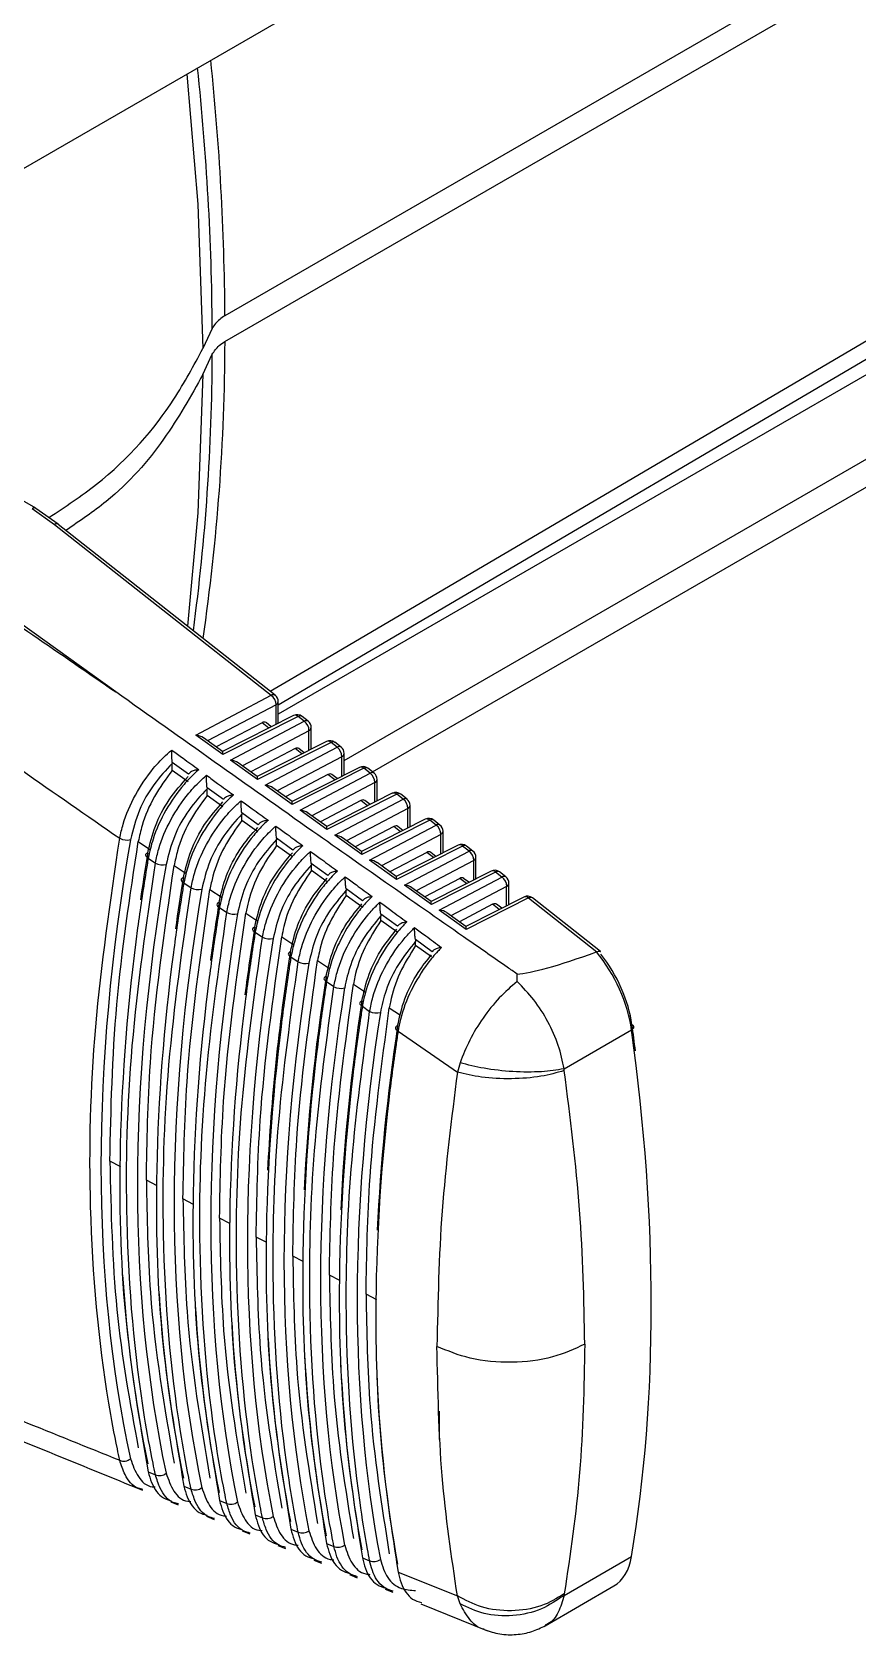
# Model space of a CAD drawing. Extents: x 8 to 113, y 1 to 87.
# Drawn here: x 22.541 to 23.582, y 6.425 to 8.447 of the extents above; entities that cross this region are included whole.
import ezdxf

# ---------------------------------------------------------------- set-up
doc = ezdxf.new("R2010")
doc.units = 0
doc.header["$MEASUREMENT"] = 0
doc.layers.add('OBJECT', color=7, linetype='CONTINUOUS')

msp = doc.modelspace()

# ---------------------------------------------------------------- linework, layer by layer
at = {"layer": 'OBJECT'}
for p, q in [((26.0962, 10.001), (22.7841, 8.089)), ((22.7841, 8.0564), (26.0962, 9.9684)), ((25.5515, 9.1451), (22.8514, 7.5863)), ((22.9345, 7.528), (25.5444, 9.0347)), ((22.9703, 7.5134), (25.5203, 8.9855)), ((20.9171, 7.3438), (23.1128, 8.6114)), ((22.7681, 8.073), (22.7563, 8.0477)), ((22.7563, 8.015), (22.7681, 8.0403)), ((22.5455, 7.8461), (22.4959, 7.8748)), ((22.5737, 7.8259), (22.5458, 7.846)), ((22.541, 7.8458), (22.569, 7.8257)), ((22.8476, 7.6101), (22.5738, 7.8258)), ((22.569, 7.8257), (22.8426, 7.6101)), ((22.6465, 7.6144), (22.4425, 7.7611)), ((22.7473, 7.5598), (22.8426, 7.6101)), ((22.8485, 7.5982), (22.7622, 7.5527)), ((22.8706, 7.5846), (22.781, 7.5392)), ((22.8764, 7.5835), (22.7813, 7.5354)), ((22.8485, 7.5734), (22.8485, 7.5982)), ((22.8514, 7.5748), (22.8514, 7.6023)), ((22.8841, 7.5773), (22.8764, 7.5835)), ((22.8891, 7.5774), (22.8813, 7.5835)), ((22.8309, 7.5756), (22.7729, 7.545)), ((22.7912, 7.5283), (22.8841, 7.5773)), ((22.89, 7.5655), (22.8061, 7.5212)), ((22.8395, 7.5688), (22.8309, 7.5756)), ((22.8426, 7.5704), (22.8359, 7.5757)), ((22.89, 7.5407), (22.89, 7.5655)), ((22.8929, 7.5421), (22.8929, 7.5695)), ((22.7813, 7.5354), (22.7473, 7.5598)), ((22.781, 7.5392), (22.7569, 7.5566)), ((22.8725, 7.5429), (22.8168, 7.5135)), ((22.9121, 7.5519), (22.8248, 7.5077)), ((22.9179, 7.5507), (22.8252, 7.5039)), ((22.835, 7.4968), (22.9257, 7.5446)), ((22.881, 7.5361), (22.8725, 7.5429)), ((22.8841, 7.5377), (22.8774, 7.5429)), ((22.9257, 7.5446), (22.9179, 7.5507)), ((22.9306, 7.5446), (22.9228, 7.5508)), ((22.7382, 7.5105), (22.7177, 7.5254)), ((22.7177, 7.5153), (22.7177, 7.5243)), ((22.8252, 7.5039), (22.7912, 7.5283)), ((22.8249, 7.5077), (22.8007, 7.5251)), ((22.9316, 7.5327), (22.8499, 7.4897)), ((22.9316, 7.508), (22.9316, 7.5327)), ((22.9345, 7.5095), (22.9345, 7.5368)), ((22.7377, 7.5009), (22.7177, 7.5153)), ((22.914, 7.5101), (22.8606, 7.482)), ((22.9536, 7.5192), (22.8687, 7.4762)), ((22.9594, 7.518), (22.869, 7.4723)), ((22.8788, 7.4653), (22.9672, 7.5119)), ((22.9225, 7.5034), (22.914, 7.5101)), ((22.9256, 7.505), (22.919, 7.5102)), ((22.9672, 7.5119), (22.9594, 7.518)), ((22.9722, 7.5119), (22.9643, 7.5181)), ((22.976, 7.4768), (22.976, 7.504)), ((22.7821, 7.4786), (22.7615, 7.4936)), ((22.7616, 7.4837), (22.7616, 7.4923)), ((22.7816, 7.4694), (22.7616, 7.4837)), ((22.869, 7.4723), (22.835, 7.4968)), ((22.8687, 7.4762), (22.8446, 7.4935)), ((22.9731, 7.5), (22.8938, 7.4582)), ((22.9951, 7.4865), (22.9125, 7.4447)), ((23.0009, 7.4853), (22.9128, 7.4408)), ((22.9731, 7.4753), (22.9731, 7.5)), ((23.0088, 7.4791), (23.0009, 7.4853)), ((23.0137, 7.4792), (23.0058, 7.4854)), ((22.826, 7.4467), (22.8053, 7.4617)), ((22.9128, 7.4408), (22.8788, 7.4653)), ((22.9125, 7.4446), (22.8884, 7.462)), ((22.9556, 7.4774), (22.9045, 7.4505)), ((22.9227, 7.4337), (23.0088, 7.4791)), ((23.0147, 7.4673), (22.9376, 7.4266)), ((22.964, 7.4707), (22.9556, 7.4774)), ((22.9671, 7.4723), (22.9605, 7.4775)), ((23.0147, 7.4426), (23.0147, 7.4673)), ((23.0175, 7.4441), (23.0175, 7.4713)), ((22.8054, 7.4522), (22.8054, 7.4603)), ((22.8254, 7.4378), (22.8054, 7.4522)), ((22.9971, 7.4447), (22.9483, 7.4189)), ((23.0367, 7.4537), (22.9564, 7.4131)), ((23.0424, 7.4526), (22.9567, 7.4093)), ((22.9665, 7.4022), (23.0503, 7.4464)), ((23.0055, 7.438), (22.9971, 7.4447)), ((23.0086, 7.4396), (23.002, 7.4447)), ((23.0503, 7.4464), (23.0424, 7.4526)), ((23.0553, 7.4464), (23.0474, 7.4527)), ((22.6748, 7.4255), (22.6901, 7.4153)), ((22.8699, 7.4148), (22.8492, 7.4299)), ((22.8493, 7.4207), (22.8493, 7.4283)), ((22.9567, 7.4093), (22.9227, 7.4337)), ((22.9564, 7.4131), (22.9322, 7.4305)), ((23.0562, 7.4345), (22.9814, 7.3951)), ((23.0562, 7.4099), (23.0562, 7.4345)), ((23.0591, 7.4114), (23.0591, 7.4386)), ((22.6873, 7.4048), (22.6964, 7.3985)), ((22.8692, 7.4063), (22.8493, 7.4207)), ((23.0005, 7.3778), (22.9665, 7.4022)), ((23.0386, 7.4119), (22.9921, 7.3874)), ((23.0782, 7.421), (23.0002, 7.3816)), ((23.0839, 7.4199), (23.0005, 7.3778)), ((23.0104, 7.3707), (23.0919, 7.4137)), ((23.0978, 7.4018), (23.0253, 7.3636)), ((23.047, 7.4053), (23.0386, 7.4119)), ((23.0501, 7.4069), (23.0436, 7.412)), ((23.0919, 7.4137), (23.0839, 7.4199)), ((23.0968, 7.4137), (23.0889, 7.42)), ((23.0978, 7.3773), (23.0978, 7.4018)), ((23.1006, 7.3787), (23.1006, 7.4058)), ((22.72, 7.3954), (22.7352, 7.3852)), ((22.9138, 7.3828), (22.893, 7.398)), ((22.8931, 7.3892), (22.8931, 7.3962)), ((22.9131, 7.3748), (22.8931, 7.3892)), ((23.0002, 7.3816), (22.9761, 7.399)), ((23.1197, 7.3883), (23.044, 7.3501)), ((23.1254, 7.3872), (23.0444, 7.3462)), ((23.0542, 7.3392), (23.1334, 7.3809)), ((23.1334, 7.3809), (23.1254, 7.3872)), ((23.1384, 7.381), (23.1304, 7.3873)), ((22.7323, 7.3736), (22.7414, 7.3673)), ((22.7652, 7.3653), (22.7804, 7.3552)), ((22.9577, 7.3508), (22.9368, 7.366)), ((22.9369, 7.3576), (22.9369, 7.3641)), ((23.0444, 7.3462), (23.0104, 7.3707)), ((23.0441, 7.3501), (23.0199, 7.3674)), ((23.0802, 7.3792), (23.036, 7.3559)), ((23.1393, 7.3691), (23.0691, 7.3321)), ((23.0886, 7.3726), (23.0802, 7.3792)), ((23.0916, 7.3742), (23.0851, 7.3792)), ((23.1393, 7.3446), (23.1393, 7.3691)), ((23.1422, 7.346), (23.1422, 7.3731)), ((22.7773, 7.3424), (22.7864, 7.3361)), ((22.9569, 7.3433), (22.9369, 7.3576)), ((23.1217, 7.3465), (23.0798, 7.3244)), ((23.1612, 7.3556), (23.0879, 7.3186)), ((23.1669, 7.3545), (23.0882, 7.3147)), ((23.1301, 7.3399), (23.1217, 7.3465)), ((23.1331, 7.3414), (23.1267, 7.3465)), ((23.1669, 7.3545), (23.2531, 7.2866)), ((23.2577, 7.287), (23.1719, 7.3546)), ((22.8104, 7.3353), (22.8256, 7.3252)), ((23.0016, 7.3187), (22.9806, 7.3341)), ((22.9808, 7.3261), (22.9808, 7.332)), ((23.0008, 7.3117), (22.9808, 7.3261)), ((23.0882, 7.3147), (23.0542, 7.3392)), ((23.0879, 7.3185), (23.0638, 7.3359)), ((22.8223, 7.3112), (22.8314, 7.3049)), ((22.8557, 7.3053), (22.8708, 7.2953)), ((23.0455, 7.2867), (23.0244, 7.3021)), ((22.8673, 7.2801), (22.8764, 7.2737)), ((23.0246, 7.2946), (23.0246, 7.2998)), ((23.0446, 7.2802), (23.0246, 7.2946)), ((23.2531, 7.2866), (23.2528, 7.2865)), ((22.9009, 7.2754), (22.916, 7.2654)), ((22.9123, 7.2489), (22.9215, 7.2426)), ((22.9461, 7.2455), (22.9615, 7.2355)), ((23.1525, 7.2492), (23.1525, 7.2585)), ((22.9574, 7.2178), (22.9666, 7.2114)), ((22.9914, 7.2158), (23.0054, 7.2065)), ((23.0024, 7.1866), (23.0773, 7.1349)), ((23.2117, 7.1388), (23.2969, 7.188)), ((23.0806, 7.1465), (23.0773, 7.1349)), ((23.212, 7.1366), (23.2117, 7.1388)), ((22.6529, 7.0153), (22.6389, 7.0226)), ((22.6987, 6.9915), (22.685, 6.9986)), ((22.7445, 6.9677), (22.7312, 6.9747)), ((22.7903, 6.9439), (22.7773, 6.9507)), ((22.8361, 6.9201), (22.8235, 6.9267)), ((22.8826, 6.8959), (22.8697, 6.9027)), ((22.9291, 6.8718), (22.9158, 6.8787)), ((22.9756, 6.8476), (22.962, 6.8547)), ((23.0548, 6.6714), (23.0548, 6.7072)), ((22.6873, 6.6306), (22.6964, 6.6269)), ((22.7323, 6.6125), (22.7414, 6.6088)), ((22.7158, 6.5928), (22.7253, 6.5889)), ((22.7773, 6.5944), (22.7864, 6.5907)), ((22.7609, 6.5744), (22.7704, 6.5705)), ((22.8223, 6.5763), (22.8314, 6.5726)), ((22.8059, 6.556), (22.8155, 6.5521)), ((22.8673, 6.5582), (22.8764, 6.5545)), ((22.851, 6.5376), (22.8606, 6.5337)), ((22.9123, 6.5401), (22.9215, 6.5364)), ((22.8961, 6.5192), (22.9057, 6.5153)), ((22.9574, 6.522), (22.9666, 6.5184)), ((23.2117, 6.4746), (23.2969, 6.5238)), ((22.9411, 6.5009), (22.9508, 6.4969)), ((23.0024, 6.504), (23.0773, 6.4741)), ((22.9862, 6.4825), (22.9959, 6.4785)), ((23.0806, 6.4641), (23.0773, 6.4741)), ((23.188, 6.4364), (23.2746, 6.4865)), ((23.212, 6.4764), (23.2117, 6.4746)), ((23.0313, 6.4641), (23.1154, 6.4297))]:
    msp.add_line(p, q, dxfattribs=at)
at = {"layer": 'OBJECT', "flags": 128}
for points in [[(22.8412, 7.6152), (22.8988, 7.6491), (23.6077, 8.0661), (26.0945, 9.5293)], [(22.8514, 7.5983), (23.4175, 7.9311), (26.0711, 9.4914)], [(22.7361, 8.3939), (22.7501, 8.2296), (22.7563, 8.0477)], [(22.7563, 8.015), (22.7501, 7.8402), (22.7367, 7.6974)], [(22.6867, 7.4113), (22.6855, 7.4107), (22.6846, 7.41), (22.6841, 7.4092), (22.684, 7.4084), (22.6843, 7.4074), (22.685, 7.4065), (22.686, 7.4056), (22.6873, 7.4048)], [(22.7317, 7.3801), (22.7305, 7.3796), (22.7296, 7.3789), (22.7291, 7.3781), (22.729, 7.3772), (22.7292, 7.3762), (22.7299, 7.3753), (22.7309, 7.3744), (22.7323, 7.3736)], [(22.7767, 7.3489), (22.7755, 7.3484), (22.7746, 7.3477), (22.7741, 7.3469), (22.7739, 7.346), (22.7742, 7.3451), (22.7749, 7.3441), (22.7759, 7.3432), (22.7773, 7.3424)], [(22.8217, 7.3178), (22.8205, 7.3172), (22.8196, 7.3166), (22.819, 7.3157), (22.8189, 7.3148), (22.8192, 7.3139), (22.8199, 7.313), (22.8209, 7.3121), (22.8223, 7.3112)], [(22.8667, 7.2867), (22.8655, 7.2861), (22.8646, 7.2854), (22.8641, 7.2846), (22.8639, 7.2837), (22.8642, 7.2828), (22.8649, 7.2818), (22.8659, 7.2809), (22.8673, 7.2801)], [(22.9117, 7.2556), (22.9105, 7.255), (22.9096, 7.2543), (22.9091, 7.2535), (22.909, 7.2525), (22.9093, 7.2516), (22.9099, 7.2507), (22.911, 7.2497), (22.9123, 7.2489)], [(22.9568, 7.2244), (22.9556, 7.2239), (22.9547, 7.2232), (22.9541, 7.2223), (22.954, 7.2214), (22.9543, 7.2205), (22.955, 7.2195), (22.956, 7.2186), (22.9574, 7.2178)], [(23.0019, 7.1933), (23.0006, 7.1928), (22.9997, 7.192), (22.9992, 7.1912), (22.9991, 7.1903), (22.9994, 7.1893), (23, 7.1884), (23.0011, 7.1875), (23.0024, 7.1866)], [(23.2969, 7.188), (23.2982, 7.1888), (23.2991, 7.1897), (23.2997, 7.1906), (23.2999, 7.1915), (23.2998, 7.1923), (23.2993, 7.1931), (23.2985, 7.1938), (23.2974, 7.1944)]]:
    msp.add_lwpolyline(points, dxfattribs=at)
at = {"layer": 'OBJECT'}
for centre, radius, start, end in [((19.429, 8.0496), 3.3392, 0.4018, 6.0532), ((19.4699, 8.0665), 3.3143, 0.3901, 5.9722), ((20.1347, 8.0633), 2.6495, 351.7223, 359.8511), ((20.0955, 8.0478), 2.6726, 352.338, 359.8391), ((22.8451, 7.6062), 0.00458, 57.7681, 123.2616), ((22.8336, 7.5982), 0.0149, 359.9846, 52.9423), ((22.8414, 7.6023), 0.01, 0, 51.7639), ((22.8465, 7.6027), 0.00492, 294.4, 354.9528), ((22.8751, 7.5756), 0.01, 51.7639, 116.8224), ((22.8726, 7.5796), 0.00536, 45.9547, 112.0925), ((22.8789, 7.5796), 0.00458, 57.7585, 123.2685), ((22.8867, 7.5735), 0.00458, 57.7634, 123.2636), ((22.8752, 7.5655), 0.0149, 359.9852, 52.9408), ((22.8829, 7.5695), 0.01, 0, 51.7639), ((22.888, 7.57), 0.00492, 294.4, 354.9528), ((22.9166, 7.5429), 0.01, 51.7639, 116.8224), ((22.9141, 7.5469), 0.00536, 45.9297, 112.119), ((22.9204, 7.5469), 0.00458, 57.7507, 123.2735), ((22.9282, 7.5408), 0.00458, 57.7615, 123.2627), ((22.9167, 7.5327), 0.0149, 359.9835, 52.9415), ((22.9245, 7.5368), 0.01, 0, 51.7639), ((22.9296, 7.5372), 0.00492, 294.3989, 354.9527), ((22.9582, 7.5102), 0.01, 51.7639, 116.8224), ((22.9557, 7.5142), 0.00536, 45.9355, 112.1132), ((22.9619, 7.5142), 0.00458, 57.7615, 123.2627), ((22.9697, 7.508), 0.00458, 57.7594, 123.2676), ((22.9583, 7.5), 0.0149, 359.9834, 52.9426), ((22.966, 7.504), 0.01, 0, 51.7639), ((22.9711, 7.5045), 0.00492, 294.4, 354.9528), ((22.9997, 7.4775), 0.01, 51.7639, 116.8224), ((22.9972, 7.4815), 0.00536, 45.9472, 112.1), ((23.0034, 7.4815), 0.00458, 57.7486, 123.2784), ((23.0113, 7.4753), 0.00458, 57.7534, 123.2694), ((22.9998, 7.4673), 0.0149, 359.9835, 52.9415), ((23.0075, 7.4713), 0.01, 0, 51.7639), ((23.0126, 7.4717), 0.00492, 294.3997, 354.9519), ((23.0412, 7.4448), 0.01, 51.7639, 116.8224), ((23.0387, 7.4488), 0.00536, 45.9557, 112.093), ((23.0449, 7.4488), 0.00458, 57.7615, 123.2627), ((23.0528, 7.4426), 0.00458, 57.7594, 123.2676), ((23.0414, 7.4345), 0.0149, 359.9843, 52.9417), ((23.0491, 7.4386), 0.01, 0, 51.7639), ((22.6605, 7.447), 0.0195, 242.4832, 283.3558), ((23.0542, 7.439), 0.00492, 294.4, 354.9528), ((23.0827, 7.4121), 0.01, 51.7639, 116.8224), ((23.0802, 7.4161), 0.00536, 45.9274, 112.1213), ((23.0864, 7.4161), 0.00458, 57.7507, 123.2735), ((23.0944, 7.4098), 0.00458, 57.7615, 123.2627), ((23.0829, 7.4018), 0.0149, 359.9828, 52.9432), ((23.0906, 7.4058), 0.01, 0, 51.7639), ((23.0957, 7.4063), 0.00492, 294.3829, 354.9699), ((22.7054, 7.4157), 0.0194, 242.5077, 283.5828), ((23.1242, 7.3794), 0.01, 51.7639, 116.8224), ((23.1217, 7.3834), 0.00536, 45.9355, 112.1132), ((23.1279, 7.3834), 0.00458, 57.7615, 123.2627), ((23.1359, 7.3771), 0.00458, 57.7486, 123.2784), ((23.1245, 7.3691), 0.0149, 359.9835, 52.9415), ((23.1322, 7.3731), 0.01, 0, 51.7639), ((22.7503, 7.3844), 0.0194, 242.5362, 283.8069), ((23.1373, 7.3735), 0.00492, 294.3989, 354.9527), ((23.1657, 7.3467), 0.01, 51.7639, 116.8224), ((23.1632, 7.3505), 0.00551, 46.9755, 111.0717), ((23.1694, 7.3505), 0.00473, 58.9325, 122.0945), ((22.7953, 7.3532), 0.0193, 242.5699, 284.0279), ((22.8402, 7.3219), 0.0192, 242.5961, 284.2537), ((22.8852, 7.2907), 0.0191, 242.624, 284.4818), ((22.9302, 7.2594), 0.019, 242.6541, 284.7043), ((22.9753, 7.2282), 0.0189, 242.686, 284.9271), ((22.6567, 6.6572), 0.0132, 246.6336, 308.8045), ((22.7017, 6.6391), 0.0133, 246.6047, 308.631), ((22.7467, 6.621), 0.0133, 246.5728, 308.4583), ((22.7917, 6.6029), 0.0133, 246.5403, 308.2841), ((22.8367, 6.5848), 0.0133, 246.5054, 308.1141), ((22.8818, 6.5668), 0.0134, 246.4762, 307.9345), ((22.9268, 6.5487), 0.0134, 246.4411, 307.7619), ((22.9719, 6.5307), 0.0134, 246.4086, 307.5848)]:
    msp.add_arc(centre, radius, start, end, dxfattribs=at)
for centre, major_axis, ratio, start_param, end_param in [((22.5402, 7.8376), (0.00543, 0.00841), 0.541118, 6.256151, 7.043177), ((22.5983, 7.8041), (0.0576, -0.0414), 0.099986, 3.091167, 3.117347), ((22.5677, 7.8179), (0.00602, 0.00799), 0.518549, 6.271793, 7.081603), ((21.0594, 10.6463), (13.5348, -9.6488), 0.094709, 4.881554, 4.897066), ((22.8305, 7.5672), (0.00494, 0.00879), 0.568104, 6.194257, 7.004066), ((22.7461, 7.552), (0.0141, -0.001), 0.559485, 0.734923, 1.521949), ((22.8721, 7.5344), (0.00494, 0.00879), 0.568104, 6.194257, 7.004066), ((22.7801, 7.5276), (0.0009, 0.0117), 0.071971, 5.452479, 6.239505), ((22.7899, 7.5205), (0.0141, -0.001), 0.559485, 0.734923, 1.521949), ((22.8239, 7.4961), (0.0009, 0.0117), 0.071971, 5.452479, 6.239505), ((22.9136, 7.5017), (0.00494, 0.00879), 0.568104, 6.194257, 7.004066), ((22.8338, 7.489), (0.0141, -0.001), 0.559485, 0.734923, 1.521949), ((22.8678, 7.4645), (0.0009, 0.0117), 0.071971, 5.452479, 6.239505), ((22.8776, 7.4574), (0.0141, -0.001), 0.559485, 0.734923, 1.521949), ((22.9551, 7.4689), (0.00494, 0.00879), 0.568104, 6.194257, 7.004066), ((22.9116, 7.433), (0.0009, 0.0117), 0.071971, 5.452479, 6.239505), ((22.9967, 7.4362), (0.00494, 0.00879), 0.568104, 6.194257, 7.004066), ((24.2095, 7.9136), (1.1233, 1.9121), 0.582398, 2.143158, 2.577949), ((22.9214, 7.4259), (0.0141, -0.001), 0.559485, 0.734923, 1.521949), ((24.2051, 7.9179), (1.094, 1.9283), 0.572321, 2.13731, 2.167496), ((22.9554, 7.4015), (0.0009, 0.0117), 0.071971, 5.452479, 6.239505), ((22.9653, 7.3944), (0.0141, -0.001), 0.559485, 0.734923, 1.521949), ((23.0382, 7.4035), (0.00494, 0.00879), 0.568104, 6.194257, 7.004066), ((24.2533, 7.8883), (1.1217, 1.9093), 0.582398, 2.146521, 2.574586), ((22.9993, 7.37), (0.0009, 0.0117), 0.071971, 5.452479, 6.239505), ((24.2972, 7.863), (1.12, 1.9065), 0.582398, 2.149892, 2.571215), ((24.2489, 7.8925), (1.0924, 1.9255), 0.572321, 2.140675, 2.173857), ((23.0091, 7.3629), (0.0141, -0.001), 0.559485, 0.734923, 1.521949), ((23.0798, 7.3707), (0.00494, 0.00879), 0.568104, 6.194257, 7.004066), ((24.2928, 7.8672), (1.0908, 1.9226), 0.572321, 2.144048, 2.18183), ((23.0431, 7.3384), (0.0009, 0.0117), 0.071971, 5.452479, 6.239505), ((23.1213, 7.338), (0.00494, 0.00879), 0.568104, 6.194257, 7.004066), ((24.341, 7.8377), (1.1184, 1.9037), 0.582398, 2.153271, 2.567836), ((23.053, 7.3314), (0.0141, -0.001), 0.559485, 0.734923, 1.521949), ((24.3849, 7.8124), (1.1167, 1.9009), 0.582398, 2.156658, 2.564449), ((24.3366, 7.8419), (1.0892, 1.9198), 0.572321, 2.147429, 2.191507), ((23.087, 7.3069), (0.0009, 0.0117), 0.071971, 5.452479, 6.239505), ((24.3804, 7.8166), (1.0876, 1.917), 0.572321, 2.150818, 2.29594), ((24.7473, 8.1039), (1.6104, 0.8416), 0.051024, 3.256373, 3.497487), ((23.2175, 7.2208), (-0.0558, 0.1063), 0.548821, 4.130778, 5.067399), ((23.225, 7.2247), (-0.0508, 0.0976), 0.546171, 4.132561, 5.054095), ((24.4287, 7.7871), (1.1151, 1.898), 0.582398, 2.160053, 2.561054), ((24.4243, 7.7913), (1.086, 1.9142), 0.572321, 2.154215, 2.296337), ((24.4725, 7.7618), (1.1135, 1.8952), 0.582398, 2.163457, 2.55765), ((24.4681, 7.766), (1.0844, 1.9113), 0.572321, 2.15762, 2.296908), ((24.5164, 7.7365), (1.1118, 1.8924), 0.582398, 2.166868, 2.554239), ((24.512, 7.7407), (1.0828, 1.9085), 0.572321, 2.161034, 2.297801), ((21.8144, 7.8067), (-1.0403, 1.9967), 0.546312, 3.768959, 4.132467), ((21.8219, 7.8106), (-1.0353, 1.9881), 0.546171, 4.115838, 4.132561), ((24.2051, 7.9179), (1.094, 1.9283), 0.572321, 2.422794, 2.566341), ((24.2489, 7.8925), (1.0924, 1.9255), 0.572321, 2.422791, 2.562976), ((24.2928, 7.8672), (1.0908, 1.9226), 0.572321, 2.417411, 2.559603), ((24.3366, 7.8419), (1.0892, 1.9198), 0.572321, 2.415917, 2.556222), ((24.3804, 7.8166), (1.0876, 1.917), 0.572321, 2.414283, 2.552833), ((24.4243, 7.7913), (1.086, 1.9142), 0.572321, 2.412602, 2.549436), ((24.4681, 7.766), (1.0844, 1.9113), 0.572321, 2.405638, 2.546031), ((24.512, 7.7407), (1.0828, 1.9085), 0.572321, 2.400985, 2.542617), ((23.2175, 6.5921), (-0.0558, 0.1063), 0.548821, 3.163545, 3.76727)]:
    msp.add_ellipse(centre, major_axis=major_axis, ratio=ratio, start_param=start_param, end_param=end_param, dxfattribs=at)
for points, knots in [([(22.7841, 8.089), (22.7796, 8.0859), (22.7726, 8.0811), (22.7693, 8.0751), (22.7681, 8.073)], [0, 0, 0, 0, 0.643559, 1, 1, 1, 1]), ([(22.7681, 8.0403), (22.7705, 8.0441), (22.7742, 8.0501), (22.7815, 8.0547), (22.7841, 8.0564)], [0, 0, 0, 0, 0.643566, 1, 1, 1, 1]), ([(22.5621, 7.8343), (22.5827, 7.848), (22.6492, 7.8924), (22.7126, 7.9662), (22.7448, 8.0262), (22.7563, 8.0477)], [0, 0, 0, 0, 0.224074, 0.723108, 1, 1, 1, 1]), ([(22.7563, 8.015), (22.741, 7.9875), (22.7098, 7.9318), (22.6519, 7.8646), (22.6011, 7.8301), (22.5835, 7.8181)], [0, 0, 0, 0, 0.390111, 0.789406, 1, 1, 1, 1]), ([(22.3552, 7.6359), (22.4125, 7.5959), (22.5112, 7.5271), (22.6101, 7.4584), (22.6514, 7.4297)], [0, 0, 0, 0, 0.58145, 1, 1, 1, 1]), ([(23.1525, 7.2585), (23.1484, 7.2614), (23.1279, 7.2756), (23.0419, 7.3355), (22.8766, 7.4509), (22.7292, 7.5557), (22.6465, 7.6144)], [0, 0, 0, 0, 0.024148, 0.120739, 0.507103, 1, 1, 1, 1]), ([(22.6514, 7.4297), (22.6527, 7.4357), (22.6567, 7.4537), (22.67, 7.4848), (22.6904, 7.5151), (22.7072, 7.5326), (22.7153, 7.5395), (22.7172, 7.5411)], [0, 0, 0, 0, 0.1473771, 0.4444966, 0.7411547, 0.9402224, 1, 1, 1, 1]), ([(22.7177, 7.5243), (22.7097, 7.5157), (22.6935, 7.4986), (22.6741, 7.4641), (22.6681, 7.4405), (22.665, 7.428)], [0, 0, 0, 0, 0.3208634, 0.6416822, 1, 1, 1, 1]), ([(22.7177, 7.5254), (22.7176, 7.5264), (22.7174, 7.5287), (22.7172, 7.533), (22.7171, 7.5373), (22.7172, 7.54), (22.7172, 7.5411), (22.7172, 7.5411)], [0, 0, 0, 0, 0.192784, 0.429644, 0.749307, 0.992251, 1, 1, 1, 1]), ([(22.7172, 7.5411), (22.7219, 7.5377), (22.7332, 7.5294), (22.7445, 7.5212), (22.7511, 7.5163)], [0, 0, 0, 0, 0.412558, 1, 1, 1, 1]), ([(22.7177, 7.5254), (22.7177, 7.5254), (22.7177, 7.525), (22.7177, 7.5246), (22.7177, 7.5243)], [0, 0, 0, 0, 0.020415, 1, 1, 1, 1]), ([(22.7177, 7.5153), (22.7098, 7.5046), (22.6938, 7.4832), (22.6803, 7.451), (22.6763, 7.4322), (22.6748, 7.4255)], [0, 0, 0, 0, 0.390005, 0.779955, 1, 1, 1, 1]), ([(22.6867, 7.4113), (22.6895, 7.4225), (22.6949, 7.4451), (22.713, 7.4799), (22.7293, 7.4982), (22.7377, 7.5075)], [0, 0, 0, 0, 0.327832, 0.655734, 1, 1, 1, 1]), ([(22.7511, 7.5163), (22.7493, 7.5147), (22.7429, 7.5091), (22.728, 7.4934), (22.7086, 7.4657), (22.6936, 7.4328), (22.6891, 7.4127), (22.6873, 7.4048)], [0, 0, 0, 0, 0.059552, 0.208065, 0.505163, 0.802607, 1, 1, 1, 1]), ([(22.6964, 7.3985), (22.6977, 7.4044), (22.7016, 7.4224), (22.7148, 7.4536), (22.7349, 7.4835), (22.7513, 7.5009), (22.7591, 7.5076), (22.7609, 7.5092)], [0, 0, 0, 0, 0.148954, 0.44926, 0.7491, 0.940502, 1, 1, 1, 1]), ([(22.7511, 7.5163), (22.7511, 7.5163), (22.7494, 7.5162), (22.7461, 7.5157), (22.7423, 7.5143), (22.7395, 7.5124), (22.7386, 7.5111), (22.7382, 7.5105)], [0, 0, 0, 0, 0.007981, 0.2991024, 0.6029171, 0.8007069, 1, 1, 1, 1]), ([(22.7609, 7.5092), (22.7656, 7.5058), (22.7769, 7.4975), (22.7882, 7.4892), (22.7948, 7.4844)], [0, 0, 0, 0, 0.412524, 1, 1, 1, 1]), ([(22.7615, 7.4936), (22.7614, 7.4946), (22.7612, 7.4969), (22.7609, 7.5013), (22.7609, 7.5055), (22.7609, 7.5081), (22.7609, 7.5091), (22.7609, 7.5092)], [0, 0, 0, 0, 0.197186, 0.440794, 0.768921, 0.992186, 1, 1, 1, 1]), ([(22.7616, 7.4923), (22.7536, 7.4836), (22.7375, 7.4662), (22.7187, 7.432), (22.7129, 7.4088), (22.7099, 7.3968)], [0, 0, 0, 0, 0.324748, 0.649449, 1, 1, 1, 1]), ([(22.7616, 7.4837), (22.7537, 7.4729), (22.738, 7.4513), (22.7251, 7.4197), (22.7213, 7.4015), (22.72, 7.3954)], [0, 0, 0, 0, 0.397555, 0.795054, 1, 1, 1, 1]), ([(22.7948, 7.4844), (22.7931, 7.4828), (22.7867, 7.4771), (22.7719, 7.4612), (22.7528, 7.4333), (22.7383, 7.4007), (22.734, 7.3811), (22.7323, 7.3736)], [0, 0, 0, 0, 0.059276, 0.209421, 0.509831, 0.810599, 1, 1, 1, 1]), ([(22.7615, 7.4936), (22.7615, 7.4935), (22.7616, 7.4931), (22.7616, 7.4927), (22.7616, 7.4923)], [0, 0, 0, 0, 0.098574, 1, 1, 1, 1]), ([(22.7948, 7.4844), (22.7948, 7.4844), (22.7933, 7.4843), (22.7901, 7.4837), (22.7863, 7.4824), (22.7834, 7.4806), (22.7825, 7.4793), (22.7821, 7.4786)], [0, 0, 0, 0, 0.008059, 0.282723, 0.5938, 0.796114, 1, 1, 1, 1]), ([(22.7317, 7.3801), (22.7344, 7.3914), (22.7397, 7.4139), (22.7576, 7.4483), (22.7735, 7.4664), (22.7816, 7.4756)], [0, 0, 0, 0, 0.331872, 0.663816, 1, 1, 1, 1]), ([(22.7414, 7.3673), (22.7427, 7.3732), (22.7465, 7.3912), (22.7597, 7.4224), (22.7795, 7.452), (22.7954, 7.4691), (22.8029, 7.4756), (22.8047, 7.4772)], [0, 0, 0, 0, 0.150604, 0.454245, 0.75741, 0.940779, 1, 1, 1, 1]), ([(22.8053, 7.4617), (22.8052, 7.4628), (22.805, 7.4651), (22.8047, 7.4696), (22.8046, 7.4738), (22.8046, 7.4763), (22.8047, 7.4772), (22.8047, 7.4772)], [0, 0, 0, 0, 0.201833, 0.452548, 0.789383, 0.992118, 1, 1, 1, 1]), ([(22.8047, 7.4772), (22.8093, 7.4738), (22.8206, 7.4655), (22.8319, 7.4573), (22.8386, 7.4524)], [0, 0, 0, 0, 0.412499, 1, 1, 1, 1]), ([(22.8053, 7.4617), (22.8053, 7.4617), (22.8054, 7.4612), (22.8054, 7.4607), (22.8054, 7.4603)], [0, 0, 0, 0, 0.161904, 1, 1, 1, 1]), ([(22.8054, 7.4603), (22.7975, 7.4515), (22.7816, 7.4339), (22.7633, 7.3999), (22.7577, 7.3772), (22.7549, 7.3656)], [0, 0, 0, 0, 0.328834, 0.657618, 1, 1, 1, 1]), ([(22.8054, 7.4522), (22.7977, 7.4413), (22.7821, 7.4195), (22.7699, 7.3884), (22.7663, 7.3709), (22.7652, 7.3653)], [0, 0, 0, 0, 0.405542, 0.811028, 1, 1, 1, 1]), ([(22.7767, 7.3489), (22.7793, 7.3602), (22.7846, 7.3828), (22.8022, 7.4167), (22.8177, 7.4347), (22.8254, 7.4435)], [0, 0, 0, 0, 0.336122, 0.672317, 1, 1, 1, 1]), ([(22.8386, 7.4524), (22.8368, 7.4508), (22.8305, 7.445), (22.8159, 7.429), (22.7969, 7.4009), (22.7829, 7.3687), (22.7788, 7.3495), (22.7773, 7.3424)], [0, 0, 0, 0, 0.059002, 0.210856, 0.514734, 0.818981, 1, 1, 1, 1]), ([(22.7864, 7.3361), (22.7876, 7.342), (22.7914, 7.36), (22.8045, 7.3912), (22.824, 7.4204), (22.8396, 7.4373), (22.8466, 7.4436), (22.8484, 7.4452)], [0, 0, 0, 0, 0.1523344, 0.4594619, 0.7661097, 0.9410542, 1, 1, 1, 1]), ([(22.8386, 7.4524), (22.8385, 7.4524), (22.8374, 7.4523), (22.8346, 7.4519), (22.8307, 7.4507), (22.8274, 7.4488), (22.8264, 7.4474), (22.826, 7.4467)], [0, 0, 0, 0, 0.008151, 0.206913, 0.537757, 0.791264, 1, 1, 1, 1]), ([(22.8484, 7.4452), (22.8531, 7.4418), (22.8644, 7.4335), (22.8757, 7.4253), (22.8823, 7.4204)], [0, 0, 0, 0, 0.4124608, 1, 1, 1, 1]), ([(22.8492, 7.4299), (22.849, 7.4309), (22.8487, 7.4333), (22.8485, 7.4379), (22.8484, 7.4419), (22.8484, 7.4444), (22.8484, 7.4452), (22.8484, 7.4452)], [0, 0, 0, 0, 0.2067549, 0.4649306, 0.8107333, 0.9920503, 1, 1, 1, 1]), ([(22.6514, 6.6451), (22.6504, 6.6498), (22.6454, 6.6735), (22.6265, 6.7753), (22.6106, 6.9496), (22.6162, 7.1897), (22.6397, 7.3497), (22.6514, 7.4297)], [0, 0, 0, 0, 0.0206636, 0.1033312, 0.4348087, 0.7174044, 1, 1, 1, 1]), ([(22.6389, 7.0226), (22.6404, 7.0878), (22.6433, 7.2181), (22.6643, 7.3564), (22.6748, 7.4255)], [0, 0, 0, 0, 0.500491, 1, 1, 1, 1]), ([(22.8493, 7.4283), (22.8414, 7.4193), (22.8256, 7.4015), (22.8079, 7.3678), (22.8026, 7.3456), (22.7999, 7.3345)], [0, 0, 0, 0, 0.333137, 0.666223, 1, 1, 1, 1]), ([(22.8492, 7.4299), (22.8492, 7.4297), (22.8492, 7.4292), (22.8493, 7.4287), (22.8493, 7.4283)], [0, 0, 0, 0, 0.2142359, 1, 1, 1, 1]), ([(22.6873, 7.4048), (22.6864, 7.3989), (22.6815, 7.3694), (22.6632, 7.246), (22.6482, 7.0557), (22.6539, 6.8257), (22.6762, 6.6956), (22.6873, 6.6306)], [0, 0, 0, 0, 0.020946, 0.104745, 0.44076, 0.72038, 1, 1, 1, 1]), ([(22.8493, 7.4207), (22.8416, 7.4097), (22.8263, 7.3876), (22.8148, 7.3571), (22.8114, 7.3402), (22.8104, 7.3353)], [0, 0, 0, 0, 0.414011, 0.827965, 1, 1, 1, 1]), ([(22.8217, 7.3178), (22.8243, 7.3291), (22.8295, 7.3516), (22.8468, 7.3851), (22.8619, 7.4029), (22.8692, 7.4115)], [0, 0, 0, 0, 0.340602, 0.681277, 1, 1, 1, 1]), ([(22.8823, 7.4204), (22.8806, 7.4188), (22.8744, 7.413), (22.8598, 7.3967), (22.8411, 7.3685), (22.8276, 7.3366), (22.8237, 7.3179), (22.8223, 7.3112)], [0, 0, 0, 0, 0.058731, 0.212374, 0.519887, 0.827778, 1, 1, 1, 1]), ([(22.8314, 7.3049), (22.8326, 7.3108), (22.8364, 7.3288), (22.8494, 7.36), (22.8686, 7.3889), (22.8837, 7.4055), (22.8904, 7.4116), (22.8921, 7.4132)], [0, 0, 0, 0, 0.1541427, 0.4649256, 0.7752224, 0.9413264, 1, 1, 1, 1]), ([(22.8823, 7.4204), (22.8823, 7.4204), (22.8813, 7.4203), (22.8785, 7.4199), (22.8747, 7.4187), (22.8714, 7.4168), (22.8703, 7.4154), (22.8699, 7.4148)], [0, 0, 0, 0, 0.0082328, 0.187014, 0.5256428, 0.7861956, 1, 1, 1, 1]), ([(22.8921, 7.4132), (22.8968, 7.4098), (22.9081, 7.4015), (22.9194, 7.3932), (22.926, 7.3884)], [0, 0, 0, 0, 0.41243, 1, 1, 1, 1]), ([(22.893, 7.398), (22.8928, 7.399), (22.8925, 7.4015), (22.8922, 7.4061), (22.8921, 7.4101), (22.8921, 7.4125), (22.8921, 7.4132), (22.8921, 7.4132)], [0, 0, 0, 0, 0.211945, 0.477994, 0.832959, 0.991973, 1, 1, 1, 1]), ([(22.6964, 6.6269), (22.6954, 6.6317), (22.6904, 6.6555), (22.6719, 6.7575), (22.6567, 6.9301), (22.6626, 7.1659), (22.6851, 7.3209), (22.6964, 7.3985)], [0, 0, 0, 0, 0.021019, 0.105106, 0.44228, 0.72114, 1, 1, 1, 1]), ([(22.685, 6.9986), (22.6859, 7.0475), (22.6881, 7.1754), (22.7078, 7.3113), (22.72, 7.3954)], [0, 0, 0, 0, 0.38188, 1, 1, 1, 1]), ([(22.8931, 7.3962), (22.8853, 7.3872), (22.8696, 7.3691), (22.8525, 7.3357), (22.8474, 7.314), (22.845, 7.3033)], [0, 0, 0, 0, 0.3376753, 0.675297, 1, 1, 1, 1]), ([(22.8931, 7.3892), (22.8856, 7.378), (22.8705, 7.3558), (22.8596, 7.3259), (22.8565, 7.3097), (22.8557, 7.3053)], [0, 0, 0, 0, 0.423013, 0.845962, 1, 1, 1, 1]), ([(22.926, 7.3884), (22.9243, 7.3868), (22.9182, 7.3808), (22.9038, 7.3645), (22.8853, 7.336), (22.8723, 7.3045), (22.8686, 7.2863), (22.8673, 7.2801)], [0, 0, 0, 0, 0.058464, 0.213982, 0.525308, 0.837022, 1, 1, 1, 1]), ([(22.8764, 7.2737), (22.8777, 7.2797), (22.8814, 7.2976), (22.8943, 7.3288), (22.9132, 7.3574), (22.9279, 7.3737), (22.9342, 7.3796), (22.9358, 7.3812)], [0, 0, 0, 0, 0.156042, 0.470659, 0.784782, 0.941595, 1, 1, 1, 1]), ([(22.893, 7.398), (22.893, 7.3978), (22.8931, 7.3972), (22.8931, 7.3966), (22.8931, 7.3962)], [0, 0, 0, 0, 0.257499, 1, 1, 1, 1]), ([(22.926, 7.3884), (22.926, 7.3884), (22.9251, 7.3883), (22.9225, 7.3879), (22.9187, 7.3867), (22.9153, 7.3849), (22.9143, 7.3834), (22.9138, 7.3828)], [0, 0, 0, 0, 0.0083397, 0.1664076, 0.5129726, 0.7808605, 1, 1, 1, 1]), ([(22.9368, 7.366), (22.9366, 7.3671), (22.9363, 7.3696), (22.936, 7.3743), (22.9358, 7.3782), (22.9358, 7.3805), (22.9358, 7.3811), (22.9358, 7.3812)], [0, 0, 0, 0, 0.217462, 0.491763, 0.856162, 0.991897, 1, 1, 1, 1]), ([(22.9358, 7.3812), (22.9405, 7.3777), (22.9518, 7.3695), (22.9631, 7.3612), (22.9698, 7.3563)], [0, 0, 0, 0, 0.412395, 1, 1, 1, 1]), ([(22.7323, 7.3736), (22.7313, 7.3677), (22.7265, 7.3382), (22.7085, 7.215), (22.6943, 7.0272), (22.7003, 6.8019), (22.7216, 6.6756), (22.7323, 6.6125)], [0, 0, 0, 0, 0.021311, 0.106568, 0.448432, 0.724216, 1, 1, 1, 1]), ([(22.7414, 6.6088), (22.7404, 6.6136), (22.7355, 6.6374), (22.7173, 6.7397), (22.7029, 6.9105), (22.7091, 7.142), (22.7306, 7.2922), (22.7414, 7.3673)], [0, 0, 0, 0, 0.021386, 0.106942, 0.450009, 0.725004, 1, 1, 1, 1]), ([(22.7312, 6.9747), (22.732, 7.0235), (22.7343, 7.1495), (22.7535, 7.2833), (22.7652, 7.3653)], [0, 0, 0, 0, 0.387367, 1, 1, 1, 1]), ([(22.8667, 7.2867), (22.8693, 7.2979), (22.8745, 7.3205), (22.8915, 7.3536), (22.9061, 7.3711), (22.9131, 7.3794)], [0, 0, 0, 0, 0.345326, 0.690724, 1, 1, 1, 1]), ([(22.9369, 7.3641), (22.9292, 7.3549), (22.9137, 7.3366), (22.8972, 7.3036), (22.8923, 7.2824), (22.89, 7.2722)], [0, 0, 0, 0, 0.342466, 0.684876, 1, 1, 1, 1]), ([(22.9368, 7.366), (22.9368, 7.3658), (22.9369, 7.3652), (22.9369, 7.3645), (22.9369, 7.3641)], [0, 0, 0, 0, 0.29357, 1, 1, 1, 1]), ([(22.7773, 7.3424), (22.7763, 7.3365), (22.7716, 7.307), (22.7539, 7.184), (22.7404, 6.9988), (22.7467, 6.7782), (22.7671, 6.6556), (22.7773, 6.5944)], [0, 0, 0, 0, 0.0216885, 0.1084547, 0.456373, 0.7281864, 1, 1, 1, 1]), ([(22.9369, 7.3576), (22.9295, 7.3464), (22.9147, 7.3239), (22.9045, 7.2947), (22.9016, 7.2791), (22.9009, 7.2754)], [0, 0, 0, 0, 0.4326, 0.86514, 1, 1, 1, 1]), ([(22.9117, 7.2556), (22.9143, 7.2668), (22.9194, 7.2893), (22.9361, 7.322), (22.9504, 7.3393), (22.9569, 7.3472)], [0, 0, 0, 0, 0.3503156, 0.7007065, 1, 1, 1, 1]), ([(22.9698, 7.3563), (22.9681, 7.3547), (22.962, 7.3487), (22.9477, 7.3321), (22.9295, 7.3035), (22.917, 7.2724), (22.9135, 7.2547), (22.9123, 7.2489)], [0, 0, 0, 0, 0.058197, 0.215686, 0.531013, 0.846742, 1, 1, 1, 1]), ([(22.9215, 7.2426), (22.9227, 7.2485), (22.9264, 7.2664), (22.9392, 7.2977), (22.9578, 7.3258), (22.9721, 7.3419), (22.9779, 7.3475), (22.9796, 7.3491)], [0, 0, 0, 0, 0.158036, 0.476676, 0.794816, 0.94186, 1, 1, 1, 1]), ([(22.9698, 7.3563), (22.9697, 7.3563), (22.969, 7.3562), (22.9664, 7.3558), (22.9627, 7.3547), (22.9592, 7.3529), (22.9582, 7.3514), (22.9577, 7.3508)], [0, 0, 0, 0, 0.008435, 0.145045, 0.499687, 0.77523, 1, 1, 1, 1]), ([(22.9796, 7.3491), (22.9842, 7.3457), (22.9955, 7.3374), (23.0068, 7.3291), (23.0135, 7.3242)], [0, 0, 0, 0, 0.412358, 1, 1, 1, 1]), ([(22.9806, 7.3341), (22.9804, 7.3352), (22.9801, 7.3377), (22.9797, 7.3425), (22.9796, 7.3463), (22.9796, 7.3485), (22.9796, 7.349), (22.9796, 7.3491)], [0, 0, 0, 0, 0.22327, 0.506267, 0.88029, 0.991786, 1, 1, 1, 1]), ([(22.7864, 6.5907), (22.7854, 6.5955), (22.7806, 6.6194), (22.7627, 6.722), (22.749, 6.891), (22.7555, 7.1181), (22.7761, 7.2634), (22.7864, 7.3361)], [0, 0, 0, 0, 0.021766, 0.108843, 0.45801, 0.729005, 1, 1, 1, 1]), ([(22.7773, 6.9507), (22.7782, 6.9994), (22.7804, 7.1236), (22.7991, 7.2553), (22.8104, 7.3353)], [0, 0, 0, 0, 0.393082, 1, 1, 1, 1]), ([(22.9808, 7.332), (22.9731, 7.3227), (22.9577, 7.3042), (22.9418, 7.2715), (22.9372, 7.2507), (22.9351, 7.2411)], [0, 0, 0, 0, 0.34753, 0.695002, 1, 1, 1, 1]), ([(22.9808, 7.3261), (22.9735, 7.3148), (22.9589, 7.2921), (22.9494, 7.2635), (22.9467, 7.2486), (22.9461, 7.2455)], [0, 0, 0, 0, 0.442846, 0.885629, 1, 1, 1, 1]), ([(23.0135, 7.3242), (23.0119, 7.3226), (23.0058, 7.3165), (22.9917, 7.2998), (22.9737, 7.2709), (22.9618, 7.2403), (22.9584, 7.2231), (22.9574, 7.2178)], [0, 0, 0, 0, 0.0579362, 0.2174947, 0.53703, 0.8569756, 1, 1, 1, 1]), ([(22.9806, 7.3341), (22.9806, 7.3338), (22.9808, 7.3331), (22.9808, 7.3324), (22.9808, 7.332)], [0, 0, 0, 0, 0.324157, 1, 1, 1, 1]), ([(23.0135, 7.3242), (23.0134, 7.3242), (23.0128, 7.3241), (23.0104, 7.3237), (23.0067, 7.3227), (23.0032, 7.3208), (23.0021, 7.3194), (23.0016, 7.3187)], [0, 0, 0, 0, 0.008542, 0.122923, 0.485792, 0.769311, 1, 1, 1, 1]), ([(22.8223, 7.3112), (22.8213, 7.3053), (22.8167, 7.2759), (22.7994, 7.153), (22.7865, 6.9703), (22.7931, 6.7544), (22.8125, 6.6356), (22.8223, 6.5763)], [0, 0, 0, 0, 0.022079, 0.110409, 0.464597, 0.732299, 1, 1, 1, 1]), ([(22.8314, 6.5726), (22.8304, 6.5774), (22.8257, 6.6014), (22.8081, 6.7042), (22.7952, 6.8715), (22.8019, 7.0942), (22.8216, 7.2347), (22.8314, 7.3049)], [0, 0, 0, 0, 0.02216, 0.110812, 0.466297, 0.733148, 1, 1, 1, 1]), ([(22.8235, 6.9267), (22.8244, 6.9755), (22.8265, 7.0977), (22.8447, 7.2274), (22.8557, 7.3053)], [0, 0, 0, 0, 0.399041, 1, 1, 1, 1]), ([(22.9568, 7.2244), (22.9593, 7.2357), (22.9644, 7.2582), (22.9808, 7.2904), (22.9946, 7.3074), (23.0008, 7.3151)], [0, 0, 0, 0, 0.355594, 0.711265, 1, 1, 1, 1]), ([(22.9666, 7.2114), (22.9678, 7.2173), (22.9714, 7.2353), (22.9842, 7.2665), (23.0024, 7.2943), (23.0162, 7.31), (23.0217, 7.3154), (23.0233, 7.317)], [0, 0, 0, 0, 0.16013, 0.483001, 0.805362, 0.942124, 1, 1, 1, 1]), ([(23.0233, 7.317), (23.028, 7.3135), (23.0393, 7.3052), (23.0506, 7.2969), (23.0572, 7.292)], [0, 0, 0, 0, 0.412318, 1, 1, 1, 1]), ([(23.0244, 7.3021), (23.0242, 7.3032), (23.0238, 7.3058), (23.0234, 7.3107), (23.0233, 7.3144), (23.0233, 7.3165), (23.0233, 7.3169), (23.0233, 7.317)], [0, 0, 0, 0, 0.229449, 0.521602, 0.905435, 0.991712, 1, 1, 1, 1]), ([(23.0244, 7.3021), (23.0245, 7.3018), (23.0246, 7.301), (23.0246, 7.3003), (23.0246, 7.2998)], [0, 0, 0, 0, 0.349878, 1, 1, 1, 1]), ([(22.8673, 7.2801), (22.8664, 7.2742), (22.8618, 7.2448), (22.8448, 7.122), (22.8326, 6.9419), (22.8394, 6.7306), (22.858, 6.6157), (22.8673, 6.5582)], [0, 0, 0, 0, 0.022484, 0.112433, 0.473119, 0.73656, 1, 1, 1, 1]), ([(23.0246, 7.2998), (23.017, 7.2904), (23.0018, 7.2716), (22.9865, 7.2393), (22.9821, 7.2191), (22.9801, 7.2099)], [0, 0, 0, 0, 0.352893, 0.705725, 1, 1, 1, 1]), ([(23.0246, 7.2946), (23.0175, 7.2831), (23.0031, 7.2602), (22.9943, 7.2324), (22.9918, 7.2182), (22.9914, 7.2158)], [0, 0, 0, 0, 0.453827, 0.90759, 1, 1, 1, 1]), ([(23.0019, 7.1933), (23.0044, 7.2046), (23.0094, 7.2271), (23.0254, 7.2588), (23.0388, 7.2756), (23.0446, 7.2829)], [0, 0, 0, 0, 0.361187, 0.722454, 1, 1, 1, 1]), ([(23.0572, 7.292), (23.0556, 7.2904), (23.0497, 7.2843), (23.0357, 7.2674), (23.0179, 7.2383), (23.0065, 7.2082), (23.0033, 7.1915), (23.0024, 7.1866)], [0, 0, 0, 0, 0.057678, 0.219413, 0.543377, 0.867765, 1, 1, 1, 1]), ([(23.0572, 7.292), (23.0572, 7.292), (23.0567, 7.2919), (23.0543, 7.2916), (23.0508, 7.2906), (23.0471, 7.2887), (23.046, 7.2873), (23.0455, 7.2867)], [0, 0, 0, 0, 0.008654, 0.099988, 0.471215, 0.763091, 1, 1, 1, 1]), ([(23.2531, 7.2866), (23.2539, 7.2869), (23.2554, 7.2875), (23.257, 7.2875), (23.2574, 7.287), (23.2576, 7.2869)], [0, 0, 0, 0, 0.4113638, 0.8226332, 1, 1, 1, 1]), ([(22.8764, 6.5545), (22.8755, 6.5593), (22.8708, 6.5834), (22.8536, 6.6865), (22.8414, 6.852), (22.8484, 7.0703), (22.8671, 7.2059), (22.8764, 7.2737)], [0, 0, 0, 0, 0.022568, 0.112852, 0.474885, 0.737443, 1, 1, 1, 1]), ([(22.8697, 6.9027), (22.8705, 6.9515), (22.8726, 7.0719), (22.8904, 7.1995), (22.9009, 7.2754)], [0, 0, 0, 0, 0.4052593, 1, 1, 1, 1]), ([(22.9123, 7.2489), (22.9114, 7.243), (22.9069, 7.2137), (22.8902, 7.091), (22.8788, 6.9135), (22.8858, 6.7068), (22.9035, 6.5957), (22.9123, 6.5401)], [0, 0, 0, 0, 0.022904, 0.114532, 0.481956, 0.740978, 1, 1, 1, 1]), ([(22.9215, 6.5364), (22.9206, 6.5412), (22.916, 6.5654), (22.8991, 6.6687), (22.8876, 6.8325), (22.8948, 7.0465), (22.9126, 7.1772), (22.9215, 7.2426)], [0, 0, 0, 0, 0.022991, 0.114969, 0.483793, 0.741896, 1, 1, 1, 1]), ([(22.9158, 6.8787), (22.9167, 6.9275), (22.9188, 7.0461), (22.936, 7.1717), (22.9461, 7.2455)], [0, 0, 0, 0, 0.411755, 1, 1, 1, 1]), ([(23.1525, 7.2492), (23.1449, 7.2426), (23.1298, 7.2294), (23.1092, 7.2034), (23.0918, 7.1751), (23.0844, 7.156), (23.0806, 7.1465)], [0, 0, 0, 0, 0.2499997, 0.4999993, 0.7500001, 1, 1, 1, 1]), ([(23.2117, 7.1388), (23.2097, 7.1487), (23.2057, 7.1684), (23.1921, 7.1986), (23.1743, 7.2268), (23.1598, 7.2417), (23.1525, 7.2492)], [0, 0, 0, 0, 0.250001, 0.499999, 0.750001, 1, 1, 1, 1]), ([(22.9574, 7.2178), (22.9565, 7.2119), (22.952, 7.1826), (22.9357, 7.06), (22.9249, 6.885), (22.9322, 6.683), (22.949, 6.5757), (22.9574, 6.522)], [0, 0, 0, 0, 0.023339, 0.116711, 0.491126, 0.745563, 1, 1, 1, 1]), ([(22.9666, 6.5184), (22.9657, 6.5232), (22.9612, 6.5474), (22.9446, 6.651), (22.9337, 6.813), (22.9412, 7.0226), (22.9581, 7.1485), (22.9666, 7.2114)], [0, 0, 0, 0, 0.02343, 0.117164, 0.493038, 0.746519, 1, 1, 1, 1]), ([(22.962, 6.8547), (22.9629, 6.9036), (22.9649, 7.0203), (22.9817, 7.1439), (22.9914, 7.2158)], [0, 0, 0, 0, 0.418548, 1, 1, 1, 1]), ([(23.0024, 7.1866), (23.0016, 7.1808), (22.9972, 7.1515), (22.9812, 7.029), (22.971, 6.8566), (22.9785, 6.6592), (22.9945, 6.5557), (23.0024, 6.504)], [0, 0, 0, 0, 0.023792, 0.118973, 0.500647, 0.750324, 1, 1, 1, 1]), ([(23.2117, 7.1388), (23.2026, 7.1374), (23.1837, 7.1345), (23.1474, 7.1348), (23.1105, 7.1388), (23.0904, 7.144), (23.0806, 7.1465)], [0, 0, 0, 0, 0.241561, 0.499999, 0.758437, 1, 1, 1, 1]), ([(23.0773, 7.1349), (23.0698, 7.0761), (23.0548, 6.9575), (23.0526, 6.8453), (23.0515, 6.7888)], [0, 0, 0, 0, 0.496376, 1, 1, 1, 1]), ([(23.212, 7.1366), (23.2026, 7.134), (23.1831, 7.1284), (23.1454, 7.1256), (23.1074, 7.1275), (23.0871, 7.1325), (23.0773, 7.1349)], [0, 0, 0, 0, 0.24117, 0.5, 0.758829, 1, 1, 1, 1]), ([(23.2379, 6.7916), (23.2368, 6.8476), (23.2347, 6.9595), (23.2196, 7.0776), (23.212, 7.1366)], [0, 0, 0, 0, 0.5, 1, 1, 1, 1]), ([(22.6389, 7.0226), (22.6404, 6.9591), (22.6433, 6.8322), (22.6643, 6.7177), (22.6748, 6.6606)], [0, 0, 0, 0, 0.500491, 1, 1, 1, 1]), ([(22.685, 6.9986), (22.6859, 6.9508), (22.6881, 6.8254), (22.7078, 6.7118), (22.72, 6.6416)], [0, 0, 0, 0, 0.38188, 1, 1, 1, 1]), ([(22.7312, 6.9747), (22.732, 6.9268), (22.7343, 6.8033), (22.7535, 6.6913), (22.7652, 6.6226)], [0, 0, 0, 0, 0.387367, 1, 1, 1, 1]), ([(22.7773, 6.9507), (22.7782, 6.9028), (22.7804, 6.7812), (22.7991, 6.6707), (22.8104, 6.6036)], [0, 0, 0, 0, 0.393082, 1, 1, 1, 1]), ([(22.8235, 6.9267), (22.8244, 6.8789), (22.8265, 6.759), (22.8447, 6.65), (22.8557, 6.5845)], [0, 0, 0, 0, 0.399041, 1, 1, 1, 1]), ([(22.8697, 6.9027), (22.8705, 6.8549), (22.8726, 6.7369), (22.8904, 6.6293), (22.9009, 6.5654)], [0, 0, 0, 0, 0.4052593, 1, 1, 1, 1]), ([(22.9158, 6.8787), (22.9167, 6.8308), (22.9188, 6.7146), (22.936, 6.6086), (22.9461, 6.5462)], [0, 0, 0, 0, 0.411755, 1, 1, 1, 1]), ([(22.962, 6.8547), (22.9629, 6.8068), (22.9649, 6.6924), (22.9817, 6.5878), (22.9914, 6.527)], [0, 0, 0, 0, 0.418548, 1, 1, 1, 1]), ([(23.2379, 6.7916), (23.225, 6.7856), (23.1981, 6.7731), (23.1458, 6.7669), (23.0929, 6.7715), (23.0649, 6.7831), (23.0515, 6.7888)], [0, 0, 0, 0, 0.240773, 0.5, 0.759226, 1, 1, 1, 1]), ([(23.0773, 6.4741), (23.0698, 6.5238), (23.0548, 6.6241), (23.0526, 6.7336), (23.0515, 6.7888)], [0, 0, 0, 0, 0.496376, 1, 1, 1, 1]), ([(23.2379, 6.7916), (23.2368, 6.7369), (23.2347, 6.6274), (23.2196, 6.5268), (23.212, 6.4764)], [0, 0, 0, 0, 0.5, 1, 1, 1, 1]), ([(22.3552, 6.765), (22.4125, 6.7417), (22.5112, 6.7017), (22.6101, 6.6618), (22.6514, 6.6451)], [0, 0, 0, 0, 0.58145, 1, 1, 1, 1]), ([(22.3769, 6.7316), (22.4386, 6.7062), (22.5394, 6.6647), (22.6408, 6.6234), (22.6802, 6.6073)], [0, 0, 0, 0, 0.611003, 1, 1, 1, 1]), ([(22.6806, 6.6083), (22.6786, 6.6087), (22.6687, 6.6107), (22.6583, 6.6239), (22.6534, 6.6389), (22.6514, 6.6451)], [0, 0, 0, 0, 0.126952, 0.642673, 1, 1, 1, 1]), ([(22.665, 6.6469), (22.6678, 6.639), (22.6735, 6.6232), (22.6857, 6.6117), (22.6948, 6.6115), (22.696, 6.6115)], [0, 0, 0, 0, 0.464518, 0.929148, 1, 1, 1, 1]), ([(22.6873, 6.6306), (22.6886, 6.626), (22.6926, 6.6123), (22.702, 6.5981), (22.713, 6.5951), (22.7163, 6.5941)], [0, 0, 0, 0, 0.256602, 0.775133, 1, 1, 1, 1]), ([(22.7257, 6.59), (22.7234, 6.5905), (22.7132, 6.5927), (22.7029, 6.6062), (22.6982, 6.621), (22.6964, 6.6269)], [0, 0, 0, 0, 0.149272, 0.661864, 1, 1, 1, 1]), ([(22.7099, 6.6287), (22.7128, 6.6208), (22.7184, 6.6049), (22.7307, 6.5934), (22.7398, 6.5931), (22.7411, 6.5931)], [0, 0, 0, 0, 0.4621358, 0.9243846, 1, 1, 1, 1]), ([(22.7323, 6.6125), (22.7336, 6.6079), (22.7375, 6.5942), (22.7469, 6.5798), (22.758, 6.5767), (22.7614, 6.5757)], [0, 0, 0, 0, 0.255074, 0.770527, 1, 1, 1, 1]), ([(22.7708, 6.5717), (22.7682, 6.5723), (22.7577, 6.5748), (22.7475, 6.5885), (22.7431, 6.6032), (22.7414, 6.6088)], [0, 0, 0, 0, 0.171541, 0.681169, 1, 1, 1, 1]), ([(22.7549, 6.6106), (22.7577, 6.6026), (22.7633, 6.5866), (22.7756, 6.5752), (22.7848, 6.5748), (22.7861, 6.5747)], [0, 0, 0, 0, 0.459714, 0.919542, 1, 1, 1, 1]), ([(22.7773, 6.5944), (22.7785, 6.5898), (22.7824, 6.576), (22.7918, 6.5616), (22.8029, 6.5583), (22.8064, 6.5573)], [0, 0, 0, 0, 0.253623, 0.766148, 1, 1, 1, 1]), ([(22.7999, 6.5925), (22.8027, 6.5844), (22.8082, 6.5684), (22.8206, 6.5569), (22.8298, 6.5564), (22.8312, 6.5563)], [0, 0, 0, 0, 0.457255, 0.914621, 1, 1, 1, 1]), ([(22.816, 6.5533), (22.813, 6.5541), (22.8022, 6.5569), (22.7922, 6.5709), (22.788, 6.5853), (22.7864, 6.5907)], [0, 0, 0, 0, 0.19379, 0.700613, 1, 1, 1, 1]), ([(22.8223, 6.5763), (22.8235, 6.5717), (22.8273, 6.5578), (22.8367, 6.5433), (22.8479, 6.54), (22.8515, 6.5389)], [0, 0, 0, 0, 0.252246, 0.761997, 1, 1, 1, 1]), ([(22.8611, 6.535), (22.8578, 6.5359), (22.8467, 6.539), (22.8369, 6.5533), (22.8328, 6.5675), (22.8314, 6.5726)], [0, 0, 0, 0, 0.216054, 0.720221, 1, 1, 1, 1]), ([(22.845, 6.5743), (22.8477, 6.5663), (22.8531, 6.5501), (22.8656, 6.5387), (22.8748, 6.538), (22.8764, 6.5379)], [0, 0, 0, 0, 0.45475, 0.909607, 1, 1, 1, 1]), ([(22.8673, 6.5582), (22.8685, 6.5536), (22.8722, 6.5397), (22.8817, 6.525), (22.8929, 6.5217), (22.8966, 6.5206)], [0, 0, 0, 0, 0.250942, 0.758055, 1, 1, 1, 1]), ([(22.9062, 6.5166), (22.9026, 6.5177), (22.8912, 6.5211), (22.8816, 6.5358), (22.8777, 6.5497), (22.8764, 6.5545)], [0, 0, 0, 0, 0.238362, 0.74002, 1, 1, 1, 1]), ([(22.89, 6.5562), (22.8927, 6.5481), (22.898, 6.5319), (22.9106, 6.5204), (22.9199, 6.5196), (22.9215, 6.5195)], [0, 0, 0, 0, 0.452194, 0.9045, 1, 1, 1, 1]), ([(22.9123, 6.5401), (22.9135, 6.5355), (22.9172, 6.5216), (22.9266, 6.5068), (22.938, 6.5033), (22.9417, 6.5022)], [0, 0, 0, 0, 0.249706, 0.754326, 1, 1, 1, 1]), ([(22.9513, 6.4982), (22.9474, 6.4995), (22.9358, 6.5033), (22.9263, 6.5183), (22.9227, 6.532), (22.9215, 6.5364)], [0, 0, 0, 0, 0.260748, 0.760034, 1, 1, 1, 1]), ([(22.9351, 6.5381), (22.9377, 6.53), (22.943, 6.5137), (22.9556, 6.5022), (22.965, 6.5012), (22.9667, 6.5011)], [0, 0, 0, 0, 0.449589, 0.899288, 1, 1, 1, 1]), ([(22.9574, 6.522), (22.9586, 6.5174), (22.9622, 6.5035), (22.9716, 6.4885), (22.983, 6.485), (22.9868, 6.4839)], [0, 0, 0, 0, 0.248533, 0.7508, 1, 1, 1, 1]), ([(22.9964, 6.4799), (22.9922, 6.4813), (22.9803, 6.4855), (22.971, 6.5008), (22.9676, 6.5142), (22.9666, 6.5184)], [0, 0, 0, 0, 0.283238, 0.780289, 1, 1, 1, 1]), ([(22.9801, 6.52), (22.9827, 6.5117), (22.9878, 6.4952), (23.0044, 6.4821), (23.0184, 6.4811), (23.0246, 6.4807)], [0, 0, 0, 0, 0.356146, 0.712375, 1, 1, 1, 1]), ([(23.0024, 6.504), (23.0036, 6.4994), (23.0072, 6.4854), (23.0166, 6.4703), (23.028, 6.4667), (23.0319, 6.4655)], [0, 0, 0, 0, 0.247431, 0.747465, 1, 1, 1, 1]), ([(23.212, 6.4764), (23.2026, 6.4708), (23.1831, 6.4592), (23.1454, 6.4536), (23.1074, 6.4579), (23.0871, 6.4688), (23.0773, 6.4741)], [0, 0, 0, 0, 0.24117, 0.5, 0.758829, 1, 1, 1, 1]), ([(23.2117, 6.4746), (23.2026, 6.4684), (23.1837, 6.4554), (23.1474, 6.4475), (23.1105, 6.4496), (23.0904, 6.4594), (23.0806, 6.4641)], [0, 0, 0, 0, 0.24156, 0.499999, 0.758437, 1, 1, 1, 1]), ([(23.2117, 6.4746), (23.2096, 6.4672), (23.2055, 6.4524), (23.1963, 6.4403), (23.1891, 6.4376), (23.1878, 6.4372)], [0, 0, 0, 0, 0.4544435, 0.9088831, 1, 1, 1, 1]), ([(23.1111, 6.4318), (23.1107, 6.4319), (23.1034, 6.4332), (23.092, 6.4434), (23.0844, 6.4572), (23.0806, 6.4641)], [0, 0, 0, 0, 0.031599, 0.5158, 1, 1, 1, 1]), ([(23.111, 6.4315), (23.1176, 6.4294), (23.1307, 6.425), (23.1513, 6.4246), (23.171, 6.4281), (23.1826, 6.4338), (23.1882, 6.4366)], [0, 0, 0, 0, 0.258967, 0.516542, 0.765563, 1, 1, 1, 1])]:
    msp.add_open_spline(points, degree=3, knots=knots, dxfattribs=at)

doc.saveas('drawing.dxf')
